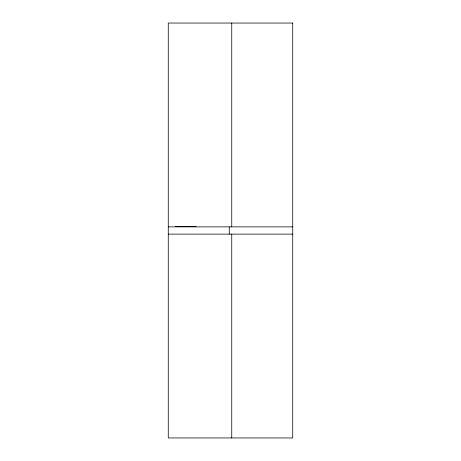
<?xml version="1.0" encoding="UTF-8"?>
<svg xmlns="http://www.w3.org/2000/svg" width="461" height="461" viewBox="0 0 461 461"><rect width="100%" height="100%" fill="white"/><g stroke="black" fill="none" stroke-linecap="round" stroke-linejoin="round"><path stroke-width="0.69" d="M175.359 226.455L196.104 226.455M168.265 226.87L292.735 226.87M168.265 234.13L292.735 234.13M231.745 23.05L231.745 226.898M231.745 234.102L231.745 437.95M229.255 226.87L229.255 234.13M292.735 23.05L168.265 23.05L168.265 437.95L292.735 437.95L292.735 23.05"/></g></svg>
